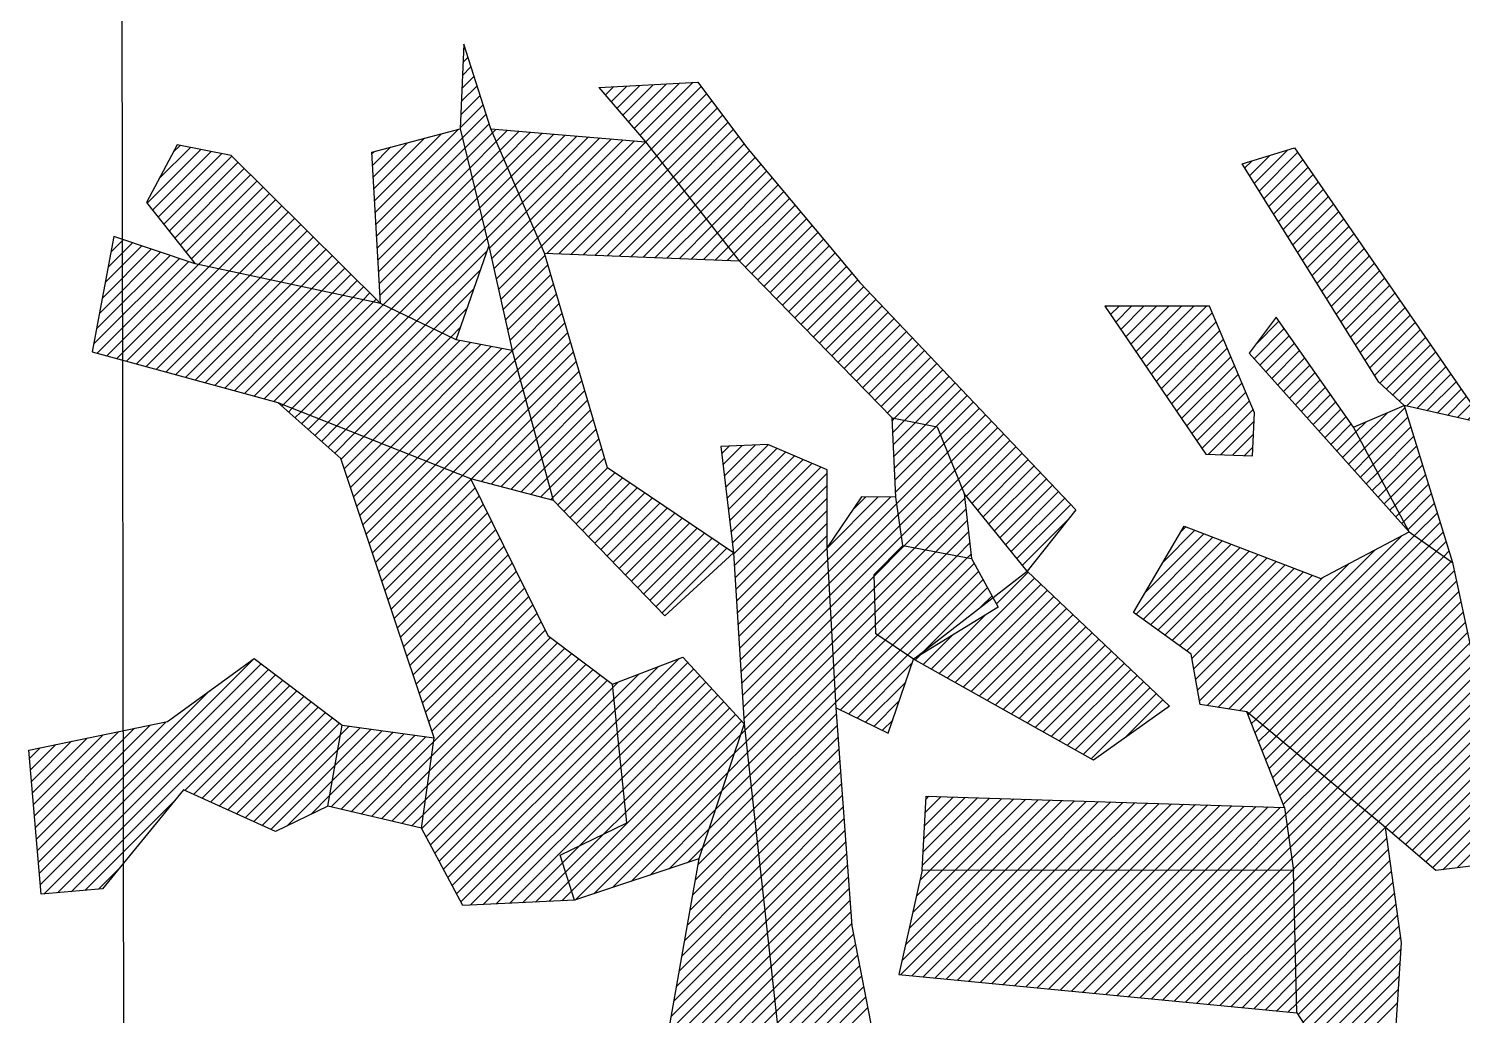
# Model space of a CAD drawing. Header units: metres. Extents: x -1.9 to -0.57, y -19.7 to -15.89.
# Drawn here: x -1.8877 to -1.4822, y -17.1241 to -16.845 of the extents above; entities that cross this region are included whole.
import ezdxf

# ---------------------------------------------------------------- set-up
doc = ezdxf.new("R2010")
doc.units = ezdxf.units.M
doc.header["$LTSCALE"] = 25
doc.header["$MEASUREMENT"] = 0
doc.linetypes.add('STRICHPUNKTX2', pattern=[2, 1, -0.5, 0, -0.5])
doc.layers.get('0').update_dxf_attribs({"linetype": 'CONTINUOUS'})
for name, color, linetype in [('GRABUNGSGRENZE', 3, 'STRICHPUNKTX2'), ('KNOCHEN', 2, 'CONTINUOUS'), ('KNOCHENSCHRAFF', 2, 'CONTINUOUS')]:
    doc.layers.add(name, color=color, linetype=linetype)

# ---------------------------------------------------------------- blocks, each defined once
blk = doc.blocks.new('*X5')
at = {"color": 0}
for p, q in [((-176.469, -1685.082), (-176.429, -1685.042)), ((-176.486, -1685.451), (-176.344, -1685.31)), ((-176.518, -1686.191), (-176.174, -1685.847)), ((-176.502, -1685.821), (-176.259, -1685.578)), ((-176.534, -1686.561), (-176.088, -1686.115)), ((-172.623, -1686.185), (-172.599, -1686.162)), ((-172.459, -1686.375), (-172.226, -1686.142)), ((-172.295, -1686.564), (-171.852, -1686.122)), ((-172.131, -1686.754), (-171.479, -1686.102)), ((-171.967, -1686.943), (-171.105, -1686.082)), ((-171.803, -1687.133), (-170.732, -1686.062)), ((-171.639, -1687.323), (-170.358, -1686.042)), ((-171.475, -1687.512), (-169.985, -1686.022)), ((-171.312, -1687.702), (-169.746, -1686.136)), ((-176.566, -1687.3), (-175.918, -1686.651)), ((-176.55, -1686.93), (-176.003, -1686.383)), ((-171.156, -1687.9), (-169.595, -1686.339)), ((-171, -1688.098), (-169.443, -1686.541)), ((-176.504, -1687.591), (-175.832, -1686.92)), ((-170.845, -1688.296), (-169.292, -1686.743)), ((-170.689, -1688.494), (-169.141, -1686.945)), ((-176.435, -1687.875), (-175.747, -1687.188)), ((-176.365, -1688.159), (-175.652, -1687.446)), ((-170.534, -1688.692), (-168.989, -1687.148)), ((-170.378, -1688.89), (-168.838, -1687.35)), ((-185.087, -1688.749), (-184.195, -1687.857)), ((-184.684, -1687.993), (-184.489, -1687.798)), ((-176.295, -1688.443), (-175.545, -1687.693)), ((-170.222, -1689.088), (-168.687, -1687.552)), ((-170.067, -1689.286), (-168.535, -1687.754)), ((-185.42, -1689.436), (-183.9, -1687.917)), ((-185.264, -1689.634), (-183.606, -1687.976)), ((-185.108, -1689.831), (-183.312, -1688.035)), ((-184.951, -1690.028), (-183.027, -1688.104)), ((-184.795, -1690.225), (-182.85, -1688.28)), ((-176.226, -1688.727), (-175.438, -1687.94)), ((-176.156, -1689.011), (-175.331, -1688.186)), ((-169.911, -1689.484), (-168.379, -1687.951)), ((-169.756, -1689.682), (-168.218, -1688.144)), ((-184.639, -1690.423), (-182.672, -1688.456)), ((-184.483, -1690.62), (-182.494, -1688.632)), ((-176.087, -1689.295), (-175.224, -1688.433)), ((-176.017, -1689.579), (-175.117, -1688.679)), ((-169.6, -1689.88), (-168.056, -1688.336)), ((-169.444, -1690.078), (-167.895, -1688.528)), ((-169.289, -1690.275), (-167.734, -1688.721)), ((-184.326, -1690.817), (-182.317, -1688.808)), ((-184.17, -1691.014), (-182.139, -1688.984)), ((-175.948, -1689.863), (-175.01, -1688.926)), ((-169.133, -1690.473), (-167.573, -1688.913)), ((-168.978, -1690.671), (-167.412, -1689.105)), ((-183.969, -1691.167), (-181.961, -1689.16)), ((-183.678, -1691.23), (-181.784, -1689.335)), ((-183.387, -1691.292), (-181.606, -1689.511)), ((-175.878, -1690.147), (-174.904, -1689.173)), ((-175.808, -1690.431), (-174.797, -1689.419)), ((-168.822, -1690.869), (-167.25, -1689.298)), ((-168.666, -1691.067), (-167.089, -1689.49)), ((-183.096, -1691.355), (-181.428, -1689.687)), ((-182.805, -1691.417), (-181.251, -1689.863)), ((-175.74, -1690.716), (-174.69, -1689.666)), ((-175.676, -1691.005), (-174.583, -1689.913)), ((-168.491, -1691.246), (-166.928, -1689.682)), ((-168.317, -1691.425), (-166.767, -1689.875)), ((-182.514, -1691.48), (-181.073, -1690.039)), ((-182.223, -1691.542), (-180.896, -1690.215)), ((-175.611, -1691.295), (-174.476, -1690.159)), ((-168.142, -1691.604), (-166.606, -1690.067)), ((-167.968, -1691.783), (-166.444, -1690.259)), ((-186.686, -1692.116), (-185.302, -1690.733)), ((-186.604, -1691.681), (-185.567, -1690.644)), ((-186.522, -1691.245), (-185.832, -1690.555)), ((-186.439, -1690.809), (-186.097, -1690.467)), ((-181.932, -1691.605), (-180.718, -1690.391)), ((-181.641, -1691.667), (-180.54, -1690.567)), ((-181.35, -1691.73), (-180.363, -1690.743)), ((-175.547, -1691.584), (-174.369, -1690.406)), ((-175.482, -1691.873), (-174.262, -1690.653)), ((-167.793, -1691.962), (-166.283, -1690.452)), ((-167.619, -1692.141), (-166.122, -1690.644)), ((-186.933, -1693.424), (-184.508, -1690.999)), ((-186.85, -1692.988), (-184.772, -1690.91)), ((-186.835, -1693.679), (-184.243, -1691.087)), ((-186.768, -1692.552), (-185.037, -1690.821)), ((-181.059, -1691.792), (-180.185, -1690.919)), ((-180.768, -1691.855), (-180.007, -1691.094)), ((-175.418, -1692.162), (-174.16, -1690.904)), ((-167.444, -1692.32), (-165.961, -1690.837)), ((-167.27, -1692.499), (-165.8, -1691.029)), ((-186.557, -1693.755), (-183.969, -1691.167)), ((-186.279, -1693.831), (-183.678, -1691.23)), ((-186.001, -1693.907), (-183.387, -1691.292)), ((-185.724, -1693.982), (-183.096, -1691.355)), ((-185.446, -1694.058), (-182.805, -1691.417)), ((-185.168, -1694.134), (-182.514, -1691.48)), ((-184.89, -1694.21), (-182.223, -1691.542)), ((-180.477, -1691.917), (-179.83, -1691.27)), ((-180.185, -1691.98), (-179.652, -1691.446)), ((-175.353, -1692.451), (-174.08, -1691.178)), ((-175.289, -1692.74), (-174, -1691.451)), ((-167.095, -1692.678), (-165.638, -1691.221)), ((-166.921, -1692.857), (-165.477, -1691.414)), ((-184.613, -1694.286), (-181.932, -1691.605)), ((-184.335, -1694.362), (-181.641, -1691.667)), ((-184.057, -1694.437), (-181.35, -1691.73)), ((-183.78, -1694.513), (-181.059, -1691.792)), ((-183.502, -1694.589), (-180.768, -1691.855)), ((-183.224, -1694.665), (-180.477, -1691.917)), ((-179.894, -1692.042), (-179.474, -1691.622)), ((-179.603, -1692.105), (-179.297, -1691.798)), ((-175.224, -1693.029), (-173.92, -1691.725)), ((-166.746, -1693.036), (-165.316, -1691.606)), ((-166.572, -1693.215), (-165.148, -1691.791)), ((-182.946, -1694.741), (-180.185, -1691.98)), ((-182.669, -1694.817), (-179.894, -1692.042)), ((-182.391, -1694.892), (-179.603, -1692.105)), ((-182.113, -1694.968), (-179.312, -1692.167)), ((-181.836, -1695.044), (-179.021, -1692.23)), ((-181.572, -1695.134), (-178.746, -1692.308)), ((-179.312, -1692.167), (-179.119, -1691.974)), ((-179.021, -1692.23), (-178.941, -1692.15)), ((-175.16, -1693.318), (-173.84, -1691.998)), ((-175.095, -1693.607), (-173.76, -1692.272)), ((-166.397, -1693.394), (-164.976, -1691.973)), ((-166.223, -1693.573), (-164.803, -1692.154)), ((-166.048, -1693.752), (-164.631, -1692.335)), ((-181.319, -1695.234), (-178.506, -1692.422)), ((-181.065, -1695.334), (-178.267, -1692.536)), ((-180.811, -1695.434), (-178.028, -1692.65)), ((-180.558, -1695.534), (-177.788, -1692.765)), ((-175.019, -1693.884), (-173.68, -1692.545)), ((-165.874, -1693.931), (-164.459, -1692.516)), ((-165.699, -1694.11), (-164.286, -1692.698)), ((-180.304, -1695.634), (-177.549, -1692.879)), ((-180.05, -1695.734), (-177.31, -1692.993)), ((-179.797, -1695.834), (-177.071, -1693.108)), ((-174.942, -1694.161), (-173.6, -1692.819)), ((-174.866, -1694.438), (-173.52, -1693.092)), ((-165.524, -1694.289), (-164.114, -1692.879)), ((-165.35, -1694.468), (-163.942, -1693.06)), ((-179.543, -1695.934), (-176.831, -1693.222)), ((-179.289, -1696.033), (-176.572, -1693.316)), ((-179.036, -1696.133), (-176.276, -1693.374)), ((-178.782, -1696.233), (-175.98, -1693.431)), ((-178.528, -1696.333), (-175.684, -1693.489)), ((-178.275, -1696.433), (-175.388, -1693.547)), ((-174.79, -1694.716), (-173.439, -1693.366)), ((-165.175, -1694.647), (-163.77, -1693.242)), ((-165.001, -1694.826), (-163.597, -1693.423)), ((-178.021, -1696.533), (-175.095, -1693.607)), ((-177.767, -1696.633), (-175.019, -1693.884)), ((-174.713, -1694.993), (-173.359, -1693.639)), ((-174.637, -1695.27), (-173.279, -1693.912)), ((-164.826, -1695.005), (-163.425, -1693.604)), ((-164.652, -1695.184), (-163.253, -1693.785)), ((-164.477, -1695.364), (-163.081, -1693.967)), ((-177.514, -1696.733), (-174.942, -1694.161)), ((-174.56, -1695.547), (-173.199, -1694.186)), ((-164.275, -1695.515), (-162.908, -1694.148)), ((-163.981, -1695.574), (-162.736, -1694.329)), ((-177.26, -1696.833), (-174.866, -1694.438)), ((-177.006, -1696.932), (-174.79, -1694.716)), ((-174.484, -1695.824), (-173.119, -1694.459)), ((-174.407, -1696.101), (-173.039, -1694.733)), ((-163.687, -1695.634), (-162.564, -1694.511)), ((-163.392, -1695.693), (-162.392, -1694.692)), ((-181.612, -1695.174), (-181.572, -1695.134)), ((-176.753, -1697.032), (-174.713, -1694.993)), ((-174.331, -1696.378), (-172.959, -1695.006)), ((-163.098, -1695.752), (-162.219, -1694.873)), ((-162.977, -1695.985), (-162.047, -1695.054)), ((-181.425, -1695.341), (-181.319, -1695.234)), ((-181.238, -1695.507), (-181.065, -1695.334)), ((-181.05, -1695.673), (-180.811, -1695.434)), ((-180.863, -1695.839), (-180.558, -1695.534)), ((-176.499, -1697.132), (-174.637, -1695.27)), ((-176.243, -1697.229), (-174.56, -1695.547)), ((-174.254, -1696.655), (-172.879, -1695.28)), ((-174.178, -1696.932), (-172.799, -1695.553)), ((-162.875, -1696.236), (-161.875, -1695.236)), ((-162.774, -1696.488), (-161.702, -1695.417)), ((-162.672, -1696.74), (-161.53, -1695.598)), ((-180.676, -1696.006), (-180.304, -1695.634)), ((-180.488, -1696.172), (-180.05, -1695.734)), ((-180.301, -1696.338), (-179.797, -1695.834)), ((-180.114, -1696.504), (-179.543, -1695.934)), ((-175.962, -1697.303), (-174.484, -1695.824)), ((-174.101, -1697.209), (-172.719, -1695.827)), ((-162.57, -1696.992), (-161.358, -1695.78)), ((-162.468, -1697.244), (-161.186, -1695.961)), ((-179.935, -1696.679), (-179.289, -1696.033)), ((-179.846, -1696.944), (-179.036, -1696.133)), ((-179.758, -1697.209), (-178.782, -1696.233)), ((-179.669, -1697.474), (-178.528, -1696.333)), ((-175.682, -1697.376), (-174.407, -1696.101)), ((-175.402, -1697.45), (-174.331, -1696.378)), ((-174.025, -1697.487), (-172.639, -1696.1)), ((-173.949, -1697.764), (-172.558, -1696.374)), ((-169.163, -1696.513), (-168.952, -1696.303)), ((-169.125, -1696.83), (-168.585, -1696.289)), ((-169.088, -1697.146), (-168.218, -1696.276)), ((-169.051, -1697.462), (-167.854, -1696.265)), ((-169.014, -1697.779), (-167.606, -1696.371)), ((-162.367, -1697.495), (-161.013, -1696.142)), ((-162.242, -1697.724), (-160.841, -1696.323)), ((-179.581, -1697.739), (-178.275, -1696.433)), ((-179.492, -1698.004), (-178.021, -1696.533)), ((-179.404, -1698.269), (-177.767, -1696.633)), ((-179.315, -1698.534), (-177.514, -1696.733)), ((-179.226, -1698.799), (-177.26, -1696.833)), ((-175.122, -1697.523), (-174.254, -1696.655)), ((-173.8, -1697.969), (-172.478, -1696.647)), ((-168.977, -1698.095), (-167.358, -1696.476)), ((-168.94, -1698.412), (-167.11, -1696.582)), ((-168.902, -1698.728), (-166.862, -1696.687)), ((-168.865, -1699.044), (-166.614, -1696.793)), ((-162.083, -1697.919), (-160.669, -1696.505)), ((-161.925, -1698.114), (-160.497, -1696.686)), ((-179.138, -1699.064), (-177.006, -1696.932)), ((-179.049, -1699.329), (-176.753, -1697.032)), ((-178.961, -1699.594), (-176.499, -1697.132)), ((-174.842, -1697.596), (-174.178, -1696.932)), ((-174.562, -1697.67), (-174.101, -1697.209)), ((-173.626, -1698.149), (-172.398, -1696.92)), ((-173.453, -1698.328), (-172.187, -1697.062)), ((-173.279, -1698.508), (-171.975, -1697.205)), ((-168.83, -1699.363), (-166.366, -1696.898)), ((-168.81, -1699.696), (-166.18, -1697.066)), ((-161.766, -1698.309), (-160.324, -1696.867)), ((-161.608, -1698.505), (-160.152, -1697.049)), ((-161.45, -1698.7), (-159.98, -1697.23)), ((-178.872, -1699.859), (-176.26, -1697.247)), ((-178.784, -1700.124), (-176.144, -1697.484)), ((-174.282, -1697.743), (-174.025, -1697.487)), ((-173.105, -1698.688), (-171.764, -1697.347)), ((-172.931, -1698.868), (-171.553, -1697.489)), ((-172.757, -1699.047), (-171.341, -1697.631)), ((-168.789, -1700.029), (-166.18, -1697.42)), ((-161.291, -1698.895), (-159.808, -1697.411)), ((-161.133, -1699.09), (-159.635, -1697.592)), ((-178.695, -1700.389), (-176.027, -1697.721)), ((-178.606, -1700.654), (-175.91, -1697.957)), ((-174.001, -1697.817), (-173.949, -1697.764)), ((-172.584, -1699.227), (-171.13, -1697.774)), ((-172.41, -1699.407), (-170.919, -1697.916)), ((-168.768, -1700.362), (-166.18, -1697.774)), ((-160.974, -1699.285), (-159.463, -1697.774)), ((-160.816, -1699.48), (-159.291, -1697.955)), ((-178.518, -1700.919), (-175.793, -1698.194)), ((-178.429, -1701.184), (-175.677, -1698.431)), ((-172.236, -1699.587), (-170.707, -1698.058)), ((-172.062, -1699.767), (-170.496, -1698.2)), ((-171.889, -1699.946), (-170.285, -1698.342)), ((-168.748, -1700.694), (-166.181, -1698.128)), ((-160.657, -1699.675), (-159.369, -1698.386)), ((-178.341, -1701.449), (-175.56, -1698.668)), ((-171.715, -1700.126), (-170.073, -1698.485)), ((-171.541, -1700.306), (-169.862, -1698.627)), ((-171.367, -1700.486), (-169.651, -1698.769)), ((-168.727, -1701.027), (-166.181, -1698.482)), ((-168.706, -1701.36), (-166.182, -1698.836)), ((-178.252, -1701.714), (-175.443, -1698.905)), ((-178.164, -1701.979), (-175.326, -1699.142)), ((-171.194, -1700.665), (-169.439, -1698.911)), ((-171.02, -1700.845), (-169.228, -1699.054)), ((-170.846, -1701.025), (-169.017, -1699.196)), ((-168.686, -1701.693), (-166.181, -1699.188)), ((-178.075, -1702.244), (-175.21, -1699.378)), ((-177.986, -1702.509), (-175.093, -1699.615)), ((-168.665, -1702.026), (-166.163, -1699.524)), ((-177.898, -1702.774), (-174.976, -1699.852)), ((-168.644, -1702.359), (-166.144, -1699.859)), ((-177.809, -1703.039), (-174.86, -1700.089)), ((-177.721, -1703.304), (-174.743, -1700.326)), ((-168.624, -1702.692), (-166.126, -1700.194)), ((-177.632, -1703.569), (-174.626, -1700.563)), ((-177.544, -1703.834), (-174.509, -1700.799)), ((-168.603, -1703.025), (-166.107, -1700.529)), ((-168.582, -1703.358), (-166.089, -1700.864)), ((-177.455, -1704.099), (-174.393, -1701.036)), ((-177.366, -1704.364), (-174.276, -1701.273)), ((-168.562, -1703.691), (-166.07, -1701.199)), ((-177.316, -1704.666), (-174.159, -1701.51)), ((-168.541, -1704.023), (-166.052, -1701.534)), ((-177.49, -1705.901), (-173.607, -1702.019)), ((-177.432, -1705.489), (-173.809, -1701.867)), ((-177.374, -1705.078), (-174.011, -1701.715)), ((-168.512, -1704.348), (-166.033, -1701.869)), ((-177.652, -1707.124), (-173.002, -1702.474)), ((-177.606, -1706.724), (-173.204, -1702.322)), ((-177.548, -1706.313), (-173.405, -1702.17)), ((-168.477, -1704.666), (-166.015, -1702.204)), ((-177.529, -1707.355), (-172.8, -1702.625)), ((-177.406, -1707.585), (-172.598, -1702.777)), ((-168.442, -1704.985), (-165.996, -1702.539)), ((-168.407, -1705.303), (-165.978, -1702.875)), ((-177.283, -1707.816), (-172.396, -1702.929)), ((-177.16, -1708.046), (-172.243, -1703.129)), ((-168.371, -1705.622), (-165.96, -1703.21)), ((-177.037, -1708.277), (-172.21, -1703.45)), ((-168.336, -1705.94), (-165.941, -1703.545)), ((-176.914, -1708.508), (-172.177, -1703.77)), ((-176.791, -1708.738), (-172.144, -1704.091)), ((-168.301, -1706.258), (-165.92, -1703.877)), ((-176.668, -1708.969), (-172.111, -1704.412)), ((-168.266, -1706.577), (-165.896, -1704.206)), ((-168.231, -1706.895), (-165.871, -1704.536)), ((-176.545, -1709.199), (-172.078, -1704.732)), ((-168.196, -1707.214), (-165.847, -1704.865)), ((-176.285, -1709.293), (-172.045, -1705.053)), ((-168.161, -1707.532), (-165.823, -1705.195)), ((-175.914, -1709.275), (-172.012, -1705.373)), ((-175.543, -1709.257), (-171.979, -1705.694)), ((-168.125, -1707.85), (-165.799, -1705.524)), ((-175.172, -1709.24), (-171.946, -1706.015)), ((-168.09, -1708.169), (-165.775, -1705.854)), ((-173.193, -1707.614), (-171.913, -1706.335)), ((-168.055, -1708.487), (-165.751, -1706.183)), ((-168.02, -1708.806), (-165.727, -1706.512)), ((-172.506, -1707.281), (-171.881, -1706.656)), ((-167.985, -1709.124), (-165.703, -1706.842)), ((-167.95, -1709.442), (-165.678, -1707.171)), ((-167.915, -1709.761), (-165.654, -1707.501)), ((-174.801, -1709.222), (-173.668, -1708.09)), ((-167.879, -1710.079), (-165.63, -1707.83)), ((-167.844, -1710.398), (-165.606, -1708.159)), ((-174.43, -1709.205), (-173.583, -1708.358)), ((-167.809, -1710.716), (-165.582, -1708.489)), ((-174.058, -1709.187), (-173.498, -1708.626)), ((-173.687, -1709.17), (-173.412, -1708.894)), ((-167.774, -1711.035), (-165.558, -1708.818)), ((-167.739, -1711.353), (-165.534, -1709.148)), ((-167.704, -1711.671), (-165.51, -1709.477)), ((-167.669, -1711.99), (-165.485, -1709.807)), ((-167.633, -1712.308), (-165.435, -1710.11)), ((-167.598, -1712.627), (-165.377, -1710.405)), ((-167.563, -1712.945), (-165.32, -1710.701)), ((-167.528, -1713.263), (-165.262, -1710.997)), ((-167.493, -1713.582), (-165.204, -1711.293)), ((-167.458, -1713.9), (-165.147, -1711.589)), ((-167.423, -1714.219), (-165.089, -1711.885)), ((-167.387, -1714.537), (-165.032, -1712.181))]:
    blk.add_line(p, q, dxfattribs=at)
blk = doc.blocks.new('*X6')
at = {"color": 0}
for p, q in [((-154.373, -1688.441), (-154.173, -1688.241)), ((-154.237, -1688.658), (-153.661, -1688.083)), ((-154.101, -1688.876), (-153.149, -1687.924)), ((-153.964, -1689.093), (-152.874, -1688.003)), ((-153.828, -1689.311), (-152.729, -1688.212)), ((-153.692, -1689.528), (-152.585, -1688.421)), ((-153.556, -1689.745), (-152.44, -1688.63)), ((-153.42, -1689.963), (-152.296, -1688.839)), ((-153.283, -1690.18), (-152.151, -1689.048)), ((-153.147, -1690.397), (-152.007, -1689.257)), ((-153.011, -1690.615), (-151.862, -1689.466)), ((-152.875, -1690.832), (-151.718, -1689.675)), ((-152.739, -1691.049), (-151.573, -1689.884)), ((-152.602, -1691.267), (-151.429, -1690.093)), ((-152.466, -1691.484), (-151.284, -1690.302)), ((-152.33, -1691.702), (-151.14, -1690.511)), ((-152.194, -1691.919), (-150.995, -1690.72)), ((-152.058, -1692.136), (-150.851, -1690.929)), ((-151.922, -1692.354), (-150.706, -1691.138)), ((-151.785, -1692.571), (-150.562, -1691.348)), ((-151.649, -1692.788), (-150.417, -1691.557)), ((-151.513, -1693.006), (-150.273, -1691.766)), ((-158.306, -1692.374), (-158.28, -1692.348)), ((-158.163, -1692.585), (-157.927, -1692.348)), ((-158.02, -1692.795), (-157.573, -1692.349)), ((-157.876, -1693.005), (-157.22, -1692.349)), ((-157.733, -1693.215), (-156.867, -1692.349)), ((-157.59, -1693.426), (-156.514, -1692.35)), ((-157.447, -1693.636), (-156.161, -1692.35)), ((-157.303, -1693.846), (-155.808, -1692.351)), ((-157.16, -1694.057), (-155.454, -1692.351)), ((-151.377, -1693.223), (-150.128, -1691.975)), ((-151.241, -1693.44), (-149.984, -1692.184)), ((-157.017, -1694.267), (-155.288, -1692.539)), ((-154.07, -1693.441), (-153.402, -1692.773)), ((-151.104, -1693.658), (-149.839, -1692.393)), ((-150.968, -1693.875), (-149.695, -1692.602)), ((-156.873, -1694.477), (-155.183, -1692.787)), ((-156.73, -1694.687), (-155.078, -1693.036)), ((-154.108, -1693.833), (-153.256, -1692.981)), ((-150.832, -1694.093), (-149.55, -1692.811)), ((-150.696, -1694.31), (-149.406, -1693.02)), ((-156.587, -1694.898), (-154.973, -1693.284)), ((-156.444, -1695.108), (-154.868, -1693.533)), ((-153.941, -1694.02), (-153.11, -1693.188)), ((-153.774, -1694.206), (-152.964, -1693.396)), ((-150.553, -1694.521), (-149.261, -1693.229)), ((-150.37, -1694.691), (-149.117, -1693.438)), ((-156.3, -1695.318), (-154.763, -1693.781)), ((-153.607, -1694.392), (-152.818, -1693.603)), ((-153.439, -1694.579), (-152.672, -1693.811)), ((-150.187, -1694.862), (-148.972, -1693.647)), ((-150.004, -1695.032), (-148.828, -1693.856)), ((-156.157, -1695.529), (-154.658, -1694.03)), ((-156.014, -1695.739), (-154.553, -1694.278)), ((-153.272, -1694.765), (-152.526, -1694.019)), ((-153.105, -1694.951), (-152.38, -1694.226)), ((-149.795, -1695.177), (-148.683, -1694.065)), ((-149.506, -1695.241), (-148.539, -1694.274)), ((-155.871, -1695.949), (-154.448, -1694.527)), ((-155.727, -1696.159), (-154.343, -1694.776)), ((-152.938, -1695.138), (-152.234, -1694.434)), ((-152.771, -1695.324), (-152.088, -1694.641)), ((-149.217, -1695.306), (-148.394, -1694.483)), ((-148.928, -1695.37), (-148.25, -1694.692)), ((-155.584, -1696.37), (-154.238, -1695.024)), ((-152.604, -1695.511), (-151.942, -1694.849)), ((-152.436, -1695.697), (-151.796, -1695.056)), ((-148.639, -1695.435), (-148.105, -1694.902)), ((-148.35, -1695.5), (-147.961, -1695.111)), ((-145.239, -1695.57), (-144.871, -1695.203)), ((-145.09, -1695.068), (-145.054, -1695.032)), ((-155.395, -1696.534), (-154.133, -1695.273)), ((-155.055, -1696.548), (-154.107, -1695.6)), ((-152.269, -1695.883), (-151.65, -1695.264)), ((-152.102, -1696.07), (-151.504, -1695.472)), ((-151.102, -1696.13), (-150.332, -1695.36)), ((-150.979, -1696.361), (-149.845, -1695.227)), ((-150.856, -1696.591), (-149.762, -1695.497)), ((-148.061, -1695.564), (-147.816, -1695.32)), ((-147.772, -1695.629), (-147.672, -1695.529)), ((-145.536, -1696.575), (-144.506, -1695.545)), ((-145.387, -1696.073), (-144.689, -1695.374)), ((-154.715, -1696.561), (-154.123, -1695.969)), ((-151.935, -1696.256), (-151.358, -1695.679)), ((-151.768, -1696.443), (-151.225, -1695.9)), ((-151.225, -1695.9), (-150.949, -1695.624)), ((-150.733, -1696.822), (-149.678, -1695.767)), ((-145.834, -1697.58), (-144.141, -1695.887)), ((-145.685, -1697.077), (-144.324, -1695.716)), ((-154.375, -1696.575), (-154.138, -1696.338)), ((-151.601, -1696.629), (-151.102, -1696.13)), ((-151.433, -1696.815), (-150.979, -1696.361)), ((-150.61, -1697.053), (-149.595, -1696.037)), ((-150.487, -1697.283), (-149.511, -1696.307)), ((-145.983, -1698.082), (-143.959, -1696.058)), ((-145.06, -1697.513), (-143.777, -1696.229)), ((-144.046, -1696.852), (-143.594, -1696.401)), ((-151.266, -1697.002), (-150.856, -1696.591)), ((-151.099, -1697.188), (-150.733, -1696.822)), ((-150.364, -1697.514), (-149.428, -1696.577)), ((-150.932, -1697.374), (-150.61, -1697.053)), ((-150.241, -1697.745), (-149.344, -1696.847)), ((-150.118, -1697.975), (-149.261, -1697.117)), ((-150.765, -1697.561), (-150.487, -1697.283)), ((-150.598, -1697.747), (-150.364, -1697.514)), ((-149.996, -1698.206), (-149.177, -1697.387)), ((-147.889, -1698.221), (-147.296, -1697.628)), ((-147.885, -1697.863), (-147.552, -1697.53)), ((-147.881, -1697.506), (-147.809, -1697.433)), ((-150.43, -1697.934), (-150.241, -1697.745)), ((-150.263, -1698.12), (-150.118, -1697.975)), ((-149.873, -1698.436), (-149.094, -1697.658)), ((-149.75, -1698.667), (-149.01, -1697.928)), ((-147.906, -1699.652), (-146.271, -1698.017)), ((-147.902, -1699.294), (-146.527, -1697.92)), ((-147.898, -1698.937), (-146.784, -1697.822)), ((-147.894, -1698.579), (-147.04, -1697.725)), ((-144.761, -1699.335), (-143.098, -1697.672)), ((-144.614, -1699.542), (-142.838, -1697.765)), ((-144.467, -1699.749), (-142.584, -1697.866)), ((-144.321, -1699.956), (-142.331, -1697.966)), ((-150.096, -1698.306), (-149.996, -1698.206)), ((-149.929, -1698.493), (-149.873, -1698.436)), ((-149.566, -1698.837), (-148.927, -1698.198)), ((-147.915, -1700.368), (-145.981, -1698.433)), ((-147.911, -1700.01), (-146.015, -1698.114)), ((-144.907, -1699.128), (-144.013, -1698.234)), ((-144.174, -1700.163), (-142.077, -1698.066)), ((-144.027, -1700.369), (-141.824, -1698.166)), ((-143.881, -1700.576), (-141.571, -1698.266)), ((-157.186, -1700.447), (-155.525, -1698.785)), ((-156.688, -1699.595), (-155.78, -1698.687)), ((-156.19, -1698.744), (-156.036, -1698.589)), ((-154.825, -1703.742), (-149.919, -1698.837)), ((-154.518, -1703.789), (-149.566, -1698.837)), ((-149.762, -1698.679), (-149.75, -1698.667)), ((-149.359, -1698.983), (-148.843, -1698.468)), ((-149.152, -1699.13), (-148.76, -1698.738)), ((-147.919, -1700.725), (-145.965, -1698.772)), ((-145.054, -1698.921), (-144.929, -1698.796)), ((-143.734, -1700.783), (-141.545, -1698.594)), ((-157.45, -1701.064), (-155.269, -1698.883)), ((-157.244, -1701.212), (-155.013, -1698.981)), ((-157.039, -1701.36), (-154.758, -1699.079)), ((-156.833, -1701.508), (-154.502, -1699.177)), ((-155.131, -1703.695), (-150.67, -1699.234)), ((-154.248, -1703.873), (-149.359, -1698.983)), ((-154.056, -1704.034), (-149.152, -1699.13)), ((-148.945, -1699.277), (-148.676, -1699.008)), ((-147.923, -1701.083), (-145.95, -1699.11)), ((-138.344, -1699.989), (-137.514, -1699.16)), ((-138.309, -1699.601), (-137.774, -1699.066)), ((-138.275, -1699.213), (-138.034, -1698.972)), ((-138.139, -1700.138), (-137.254, -1699.253)), ((-156.628, -1701.656), (-154.246, -1699.275)), ((-156.422, -1701.804), (-153.991, -1699.372)), ((-156.217, -1701.952), (-153.735, -1699.47)), ((-156.011, -1702.1), (-153.479, -1699.568)), ((-155.867, -1702.309), (-153.224, -1699.666)), ((-155.437, -1703.647), (-151.421, -1699.631)), ((-153.863, -1704.194), (-148.945, -1699.277)), ((-153.67, -1704.355), (-148.739, -1699.424)), ((-153.477, -1704.516), (-148.532, -1699.571)), ((-148.739, -1699.424), (-148.593, -1699.278)), ((-148.532, -1699.571), (-148.509, -1699.548)), ((-147.927, -1701.441), (-145.935, -1699.448)), ((-143.342, -1700.744), (-141.935, -1699.337)), ((-137.874, -1700.227), (-136.995, -1699.347)), ((-137.609, -1700.315), (-136.735, -1699.441)), ((-137.345, -1700.404), (-136.475, -1699.534)), ((-137.08, -1700.493), (-136.215, -1699.628)), ((-155.814, -1702.61), (-152.968, -1699.764)), ((-155.76, -1702.91), (-152.712, -1699.862)), ((-155.707, -1703.21), (-152.457, -1699.96)), ((-155.654, -1703.511), (-152.172, -1700.029)), ((-153.284, -1704.676), (-148.443, -1699.835)), ((-147.932, -1701.799), (-145.919, -1699.787)), ((-136.815, -1700.581), (-135.955, -1699.722)), ((-136.55, -1700.67), (-135.695, -1699.816)), ((-136.285, -1700.759), (-135.435, -1699.909)), ((-136.02, -1700.847), (-135.176, -1700.003)), ((-153.091, -1704.837), (-148.381, -1700.126)), ((-152.898, -1704.998), (-148.318, -1700.417)), ((-147.936, -1702.156), (-145.904, -1700.125)), ((-147.747, -1702.321), (-145.889, -1700.463)), ((-142.885, -1700.641), (-142.324, -1700.08)), ((-140.972, -1701.203), (-140.037, -1700.268)), ((-140.811, -1701.396), (-139.781, -1700.366)), ((-152.705, -1705.158), (-148.256, -1700.709)), ((-147.533, -1702.461), (-145.874, -1700.801)), ((-140.651, -1701.589), (-139.663, -1700.602)), ((-140.49, -1701.782), (-139.546, -1700.838)), ((-152.513, -1705.319), (-148.193, -1701)), ((-152.32, -1705.48), (-148.131, -1701.291)), ((-147.319, -1702.601), (-145.858, -1701.14)), ((-141.132, -1701.01), (-141.015, -1700.892)), ((-140.33, -1701.975), (-139.428, -1701.074)), ((-135.755, -1700.936), (-135.718, -1700.899)), ((-152.127, -1705.64), (-148.068, -1701.582)), ((-147.105, -1702.74), (-145.843, -1701.478)), ((-140.169, -1702.168), (-139.311, -1701.309)), ((-139.573, -1701.925), (-139.193, -1701.545)), ((-151.934, -1705.801), (-148.006, -1701.873)), ((-146.891, -1702.88), (-145.828, -1701.816)), ((-151.741, -1705.962), (-147.943, -1702.164)), ((-151.548, -1706.122), (-147.747, -1702.321)), ((-151.355, -1706.283), (-147.533, -1702.461)), ((-146.677, -1703.019), (-145.812, -1702.154)), ((-146.463, -1703.159), (-145.797, -1702.493)), ((-151.162, -1706.444), (-147.319, -1702.601)), ((-150.97, -1706.605), (-147.105, -1702.74)), ((-150.777, -1706.765), (-146.891, -1702.88)), ((-146.25, -1703.299), (-145.782, -1702.831)), ((-150.584, -1706.926), (-146.677, -1703.019)), ((-150.391, -1707.087), (-146.463, -1703.159)), ((-150.201, -1707.25), (-146.25, -1703.299)), ((-146.036, -1703.438), (-145.767, -1703.169)), ((-139.877, -1703.29), (-139.823, -1703.237)), ((-139.847, -1703.614), (-139.522, -1703.289)), ((-150.011, -1707.413), (-146.036, -1703.438)), ((-149.82, -1707.577), (-145.822, -1703.578)), ((-145.822, -1703.578), (-145.751, -1703.508)), ((-139.817, -1703.938), (-139.22, -1703.341)), ((-139.787, -1704.261), (-138.919, -1703.393)), ((-139.757, -1704.585), (-138.617, -1703.445)), ((-139.667, -1704.847), (-138.316, -1703.497)), ((-139.248, -1704.782), (-138.048, -1703.583)), ((-149.63, -1707.74), (-145.723, -1703.833)), ((-138.829, -1704.717), (-137.867, -1703.755)), ((-138.41, -1704.652), (-137.686, -1703.927)), ((-137.992, -1704.587), (-137.504, -1704.099)), ((-149.44, -1707.903), (-145.687, -1704.151)), ((-149.25, -1708.067), (-145.652, -1704.469)), ((-137.573, -1704.521), (-137.323, -1704.272)), ((-137.154, -1704.456), (-137.142, -1704.444)), ((-149.06, -1708.23), (-145.616, -1704.786)), ((-148.764, -1708.288), (-145.58, -1705.104)), ((-148.359, -1708.237), (-145.545, -1705.422)), ((-147.954, -1708.185), (-145.509, -1705.74)), ((-147.549, -1708.134), (-145.473, -1706.058)), ((-141.592, -1707.48), (-140.215, -1706.103)), ((-141.4, -1707.642), (-139.759, -1706)), ((-141.209, -1707.804), (-139.302, -1705.898)), ((-141.017, -1707.965), (-138.846, -1705.795)), ((-140.825, -1708.127), (-138.708, -1706.01)), ((-142.359, -1706.833), (-142.041, -1706.515)), ((-142.167, -1706.994), (-141.585, -1706.412)), ((-141.975, -1707.156), (-141.128, -1706.309)), ((-141.784, -1707.318), (-140.672, -1706.206)), ((-140.632, -1708.288), (-138.639, -1706.294)), ((-147.144, -1708.083), (-145.839, -1706.777)), ((-145.401, -1709.521), (-142.551, -1706.671)), ((-145.299, -1709.773), (-142.359, -1706.833)), ((-145.272, -1709.039), (-142.969, -1706.735)), ((-145.144, -1708.557), (-143.443, -1706.856)), ((-142.551, -1706.671), (-142.498, -1706.618)), ((-140.43, -1708.44), (-138.569, -1706.579)), ((-140.229, -1708.591), (-138.5, -1706.863)), ((-145.068, -1709.896), (-142.167, -1706.994)), ((-145.015, -1708.075), (-143.917, -1706.977)), ((-144.887, -1707.593), (-144.392, -1707.098)), ((-144.838, -1710.018), (-141.975, -1707.156)), ((-144.607, -1710.141), (-141.784, -1707.318)), ((-140.027, -1708.743), (-138.431, -1707.147)), ((-144.376, -1710.264), (-141.592, -1707.48)), ((-144.146, -1710.387), (-141.4, -1707.642)), ((-139.825, -1708.895), (-138.362, -1707.432)), ((-139.623, -1709.047), (-138.292, -1707.716)), ((-143.915, -1710.51), (-141.209, -1707.804)), ((-143.498, -1710.447), (-141.017, -1707.965)), ((-142.944, -1710.246), (-140.825, -1708.127)), ((-139.421, -1709.198), (-138.223, -1708)), ((-142.389, -1710.045), (-140.93, -1708.585)), ((-139.219, -1709.35), (-138.154, -1708.285)), ((-139.018, -1709.502), (-138.085, -1708.569)), ((-138.816, -1709.654), (-138.015, -1708.853)), ((-138.614, -1709.805), (-137.946, -1709.138)), ((-138.412, -1709.957), (-137.877, -1709.422)), ((-138.21, -1710.109), (-137.808, -1709.706)), ((-138.008, -1710.26), (-137.739, -1709.99)), ((-140.565, -1710.695), (-140.435, -1710.566)), ((-140.353, -1710.838), (-140.082, -1710.566)), ((-140.142, -1710.98), (-139.729, -1710.567)), ((-139.93, -1711.122), (-139.376, -1710.567)), ((-139.719, -1711.264), (-139.023, -1710.568)), ((-139.507, -1711.406), (-138.67, -1710.568)), ((-139.296, -1711.548), (-138.317, -1710.568)), ((-139.084, -1711.69), (-137.963, -1710.569)), ((-138.873, -1711.832), (-137.61, -1710.569)), ((-137.807, -1710.412), (-137.669, -1710.275)), ((-137.605, -1710.564), (-137.6, -1710.559)), ((-138.661, -1711.974), (-137.394, -1710.707)), ((-138.45, -1712.116), (-137.183, -1710.849)), ((-138.238, -1712.258), (-136.972, -1710.992)), ((-138.027, -1712.4), (-136.761, -1711.134)), ((-137.815, -1712.542), (-136.55, -1711.277)), ((-137.604, -1712.684), (-136.339, -1711.42)), ((-137.392, -1712.826), (-136.128, -1711.562)), ((-137.181, -1712.968), (-135.917, -1711.705)), ((-136.969, -1713.11), (-135.706, -1711.847)), ((-136.758, -1713.252), (-135.495, -1711.99)), ((-136.546, -1713.394), (-135.284, -1712.132)), ((-136.335, -1713.536), (-135.073, -1712.275)), ((-136.123, -1713.679), (-134.862, -1712.418)), ((-135.912, -1713.821), (-134.651, -1712.56)), ((-135.7, -1713.963), (-134.44, -1712.703)), ((-135.492, -1714.108), (-134.229, -1712.845)), ((-135.284, -1714.254), (-134.018, -1712.988)), ((-135.076, -1714.399), (-133.807, -1713.13)), ((-134.869, -1714.545), (-133.596, -1713.273)), ((-134.661, -1714.691), (-133.385, -1713.415)), ((-134.453, -1714.837), (-133.174, -1713.558)), ((-134.245, -1714.983), (-132.963, -1713.701)), ((-134.038, -1715.128), (-132.752, -1713.843)), ((-133.83, -1715.274), (-132.541, -1713.986)), ((-133.622, -1715.42), (-132.33, -1714.128)), ((-133.414, -1715.566), (-132.119, -1714.271)), ((-133.206, -1715.711), (-131.908, -1714.413)), ((-132.999, -1715.857), (-131.697, -1714.556)), ((-132.791, -1716.003), (-131.487, -1714.699)), ((-132.583, -1716.149), (-131.276, -1714.841)), ((-132.375, -1716.295), (-131.065, -1714.984)), ((-132.168, -1716.44), (-130.854, -1715.126)), ((-131.96, -1716.586), (-130.643, -1715.269)), ((-131.752, -1716.732), (-130.432, -1715.411)), ((-131.544, -1716.878), (-130.221, -1715.554)), ((-131.337, -1717.024), (-130.01, -1715.697)), ((-131.129, -1717.169), (-129.799, -1715.839)), ((-130.921, -1717.315), (-129.588, -1715.982)), ((-130.713, -1717.461), (-129.377, -1716.124)), ((-130.505, -1717.607), (-129.166, -1716.267)), ((-130.298, -1717.752), (-128.955, -1716.409)), ((-130.09, -1717.898), (-128.744, -1716.552)), ((-129.882, -1718.044), (-128.533, -1716.695)), ((-129.674, -1718.19), (-128.322, -1716.837)), ((-129.467, -1718.336), (-128.111, -1716.98)), ((-129.259, -1718.481), (-127.9, -1717.122)), ((-129.051, -1718.627), (-127.689, -1717.265)), ((-128.843, -1718.773), (-127.478, -1717.407)), ((-128.636, -1718.919), (-127.267, -1717.55)), ((-128.428, -1719.064), (-127.056, -1717.692)), ((-128.22, -1719.21), (-126.845, -1717.835)), ((-128.012, -1719.356), (-126.634, -1717.978)), ((-127.804, -1719.502), (-126.423, -1718.12)), ((-127.597, -1719.648), (-126.212, -1718.263)), ((-127.389, -1719.793), (-126.001, -1718.405)), ((-127.181, -1719.939), (-125.79, -1718.548)), ((-126.973, -1720.085), (-125.579, -1718.69)), ((-126.766, -1720.231), (-125.368, -1718.833)), ((-126.558, -1720.377), (-125.157, -1718.976)), ((-126.35, -1720.522), (-124.946, -1719.118)), ((-126.142, -1720.668), (-124.735, -1719.261)), ((-125.935, -1720.814), (-124.524, -1719.403)), ((-125.727, -1720.96), (-124.313, -1719.546)), ((-125.519, -1721.105), (-124.102, -1719.688)), ((-124.196, -1720.136), (-123.891, -1719.831))]:
    blk.add_line(p, q, dxfattribs=at)
blk = doc.blocks.new('*X7')
at = {"color": 0}
for p, q in [((-178.986, -1689.366), (-177.09, -1687.47)), ((-178.966, -1689.7), (-176.609, -1687.343)), ((-175.652, -1687.446), (-175.551, -1687.345)), ((-175.545, -1687.693), (-175.224, -1687.372)), ((-175.438, -1687.94), (-174.898, -1687.399)), ((-175.331, -1688.186), (-174.571, -1687.426)), ((-175.224, -1688.433), (-174.244, -1687.453)), ((-175.117, -1688.679), (-173.918, -1687.48)), ((-179.044, -1688.364), (-178.531, -1687.85)), ((-179.025, -1688.698), (-178.05, -1687.723)), ((-179.005, -1689.032), (-177.57, -1687.597)), ((-178.947, -1690.034), (-176.504, -1687.591)), ((-178.927, -1690.368), (-176.435, -1687.875)), ((-175.01, -1688.926), (-173.591, -1687.507)), ((-174.904, -1689.173), (-173.265, -1687.534)), ((-174.797, -1689.419), (-172.938, -1687.561)), ((-174.69, -1689.666), (-172.611, -1687.588)), ((-174.583, -1689.913), (-172.285, -1687.615)), ((-174.476, -1690.159), (-171.958, -1687.642)), ((-174.369, -1690.406), (-171.632, -1687.669)), ((-174.262, -1690.653), (-171.312, -1687.702)), ((-174.11, -1690.854), (-171.156, -1687.9)), ((-179.064, -1688.03), (-179.011, -1687.977)), ((-178.908, -1690.702), (-176.365, -1688.159)), ((-173.77, -1690.867), (-171, -1688.098)), ((-173.429, -1690.88), (-170.845, -1688.296)), ((-178.888, -1691.036), (-176.295, -1688.443)), ((-173.089, -1690.893), (-170.689, -1688.494)), ((-172.748, -1690.906), (-170.534, -1688.692)), ((-178.869, -1691.37), (-176.226, -1688.727)), ((-178.849, -1691.704), (-176.156, -1689.011)), ((-172.407, -1690.919), (-170.378, -1688.89)), ((-172.067, -1690.932), (-170.222, -1689.088)), ((-178.83, -1692.038), (-176.087, -1689.295)), ((-171.726, -1690.945), (-170.067, -1689.286)), ((-171.386, -1690.958), (-169.911, -1689.484)), ((-178.746, -1692.308), (-176.017, -1689.579)), ((-178.506, -1692.422), (-175.948, -1689.863)), ((-171.045, -1690.971), (-169.756, -1689.682)), ((-170.705, -1690.984), (-169.6, -1689.88)), ((-178.267, -1692.536), (-175.878, -1690.147)), ((-170.364, -1690.997), (-169.444, -1690.078)), ((-170.024, -1691.01), (-169.289, -1690.275)), ((-178.028, -1692.65), (-175.808, -1690.431)), ((-169.683, -1691.023), (-169.133, -1690.473)), ((-169.342, -1691.036), (-168.978, -1690.671)), ((-177.788, -1692.765), (-175.802, -1690.778)), ((-169.002, -1691.049), (-168.822, -1690.869)), ((-177.549, -1692.879), (-175.99, -1691.32)), ((-177.31, -1692.993), (-176.178, -1691.861)), ((-177.071, -1693.108), (-176.366, -1692.403)), ((-176.831, -1693.222), (-176.554, -1692.945)), ((-164.339, -1695.579), (-164.275, -1695.515)), ((-164.324, -1695.918), (-163.981, -1695.574)), ((-164.309, -1696.256), (-163.687, -1695.634)), ((-164.294, -1696.595), (-163.392, -1695.693)), ((-164.279, -1696.933), (-163.098, -1695.752)), ((-164.264, -1697.272), (-162.977, -1695.985)), ((-164.249, -1697.61), (-162.875, -1696.236)), ((-164.216, -1697.931), (-162.774, -1696.488)), ((-164.171, -1698.239), (-162.672, -1696.74)), ((-164.125, -1698.547), (-162.57, -1696.992)), ((-164.08, -1698.855), (-162.468, -1697.244)), ((-164, -1699.129), (-162.367, -1697.495)), ((-166.181, -1699.188), (-164.737, -1697.744)), ((-166.163, -1699.524), (-164.383, -1697.744)), ((-166.144, -1699.859), (-164.216, -1697.931)), ((-165.472, -1698.126), (-165.09, -1697.744)), ((-163.702, -1699.184), (-162.292, -1697.774)), ((-166.126, -1700.194), (-164.171, -1698.239)), ((-163.403, -1699.239), (-162.257, -1698.093)), ((-163.105, -1699.295), (-162.222, -1698.411)), ((-166.107, -1700.529), (-164.125, -1698.547)), ((-166.089, -1700.864), (-164.08, -1698.855)), ((-162.807, -1699.35), (-162.187, -1698.73)), ((-164.856, -1699.985), (-164, -1699.129)), ((-164.846, -1700.328), (-163.702, -1699.184)), ((-164.836, -1700.672), (-163.403, -1699.239)), ((-162.509, -1699.405), (-162.152, -1699.048)), ((-164.826, -1701.015), (-163.105, -1699.295)), ((-164.816, -1701.359), (-162.807, -1699.35)), ((-164.756, -1701.653), (-162.509, -1699.405)), ((-164.544, -1701.795), (-162.21, -1699.46)), ((-164.332, -1701.936), (-162.023, -1699.627)), ((-162.21, -1699.46), (-162.117, -1699.367)), ((-166.07, -1701.199), (-164.856, -1699.985)), ((-164.121, -1702.078), (-161.897, -1699.854)), ((-163.015, -1702.74), (-160.314, -1700.039)), ((-161.393, -1700.764), (-160.495, -1699.867)), ((-166.052, -1701.534), (-164.846, -1700.328)), ((-163.909, -1702.219), (-161.771, -1700.082)), ((-163.426, -1702.09), (-161.645, -1700.309)), ((-162.788, -1702.867), (-160.133, -1700.211)), ((-162.562, -1702.994), (-159.952, -1700.384)), ((-166.033, -1701.869), (-164.836, -1700.672)), ((-162.335, -1703.121), (-159.77, -1700.556)), ((-162.109, -1703.248), (-159.589, -1700.729)), ((-161.847, -1700.865), (-161.519, -1700.537)), ((-166.015, -1702.204), (-164.826, -1701.015)), ((-163.241, -1702.612), (-161.717, -1701.089)), ((-161.882, -1703.375), (-159.408, -1700.901)), ((-161.656, -1703.502), (-159.227, -1701.073)), ((-161.43, -1703.629), (-159.046, -1701.246)), ((-165.996, -1702.539), (-164.816, -1701.359)), ((-165.978, -1702.875), (-164.756, -1701.653)), ((-163.467, -1702.485), (-162.637, -1701.655)), ((-161.203, -1703.757), (-158.865, -1701.418)), ((-160.977, -1703.884), (-158.683, -1701.59)), ((-165.96, -1703.21), (-164.544, -1701.795)), ((-165.941, -1703.545), (-164.332, -1701.936)), ((-165.809, -1703.766), (-164.121, -1702.078)), ((-160.75, -1704.011), (-158.502, -1701.763)), ((-160.524, -1704.138), (-158.321, -1701.935)), ((-165.571, -1703.882), (-163.909, -1702.219)), ((-165.333, -1703.997), (-163.775, -1702.44)), ((-163.694, -1702.358), (-163.556, -1702.221)), ((-160.297, -1704.265), (-158.14, -1702.108)), ((-160.071, -1704.392), (-157.959, -1702.28)), ((-159.845, -1704.519), (-157.778, -1702.452)), ((-159.618, -1704.646), (-157.596, -1702.625)), ((-159.392, -1704.774), (-157.415, -1702.797)), ((-165.094, -1704.112), (-163.96, -1702.978)), ((-159.165, -1704.901), (-157.234, -1702.97)), ((-158.939, -1705.028), (-157.053, -1703.142)), ((-158.712, -1705.155), (-156.872, -1703.314)), ((-164.856, -1704.228), (-164.144, -1703.515)), ((-157.784, -1704.58), (-156.691, -1703.487)), ((-156.554, -1703.704), (-156.509, -1703.659)), ((-164.618, -1704.343), (-164.328, -1704.053)), ((-154.278, -1703.903), (-154.248, -1703.873)), ((-154.178, -1704.156), (-154.056, -1704.034)), ((-154.078, -1704.409), (-153.863, -1704.194)), ((-153.978, -1704.663), (-153.67, -1704.355)), ((-153.878, -1704.916), (-153.477, -1704.516)), ((-153.778, -1705.17), (-153.284, -1704.676)), ((-153.677, -1705.423), (-153.091, -1704.837)), ((-153.577, -1705.677), (-152.898, -1704.998)), ((-153.477, -1705.93), (-152.705, -1705.158)), ((-153.377, -1706.184), (-152.513, -1705.319)), ((-153.277, -1706.437), (-152.32, -1705.48)), ((-153.214, -1706.727), (-152.127, -1705.64)), ((-153.17, -1707.037), (-151.934, -1705.801)), ((-153.126, -1707.347), (-151.741, -1705.962)), ((-153.082, -1707.656), (-151.548, -1706.122)), ((-163.484, -1708.158), (-161.589, -1706.264)), ((-163.465, -1707.786), (-161.932, -1706.253)), ((-163.446, -1707.414), (-162.275, -1706.242)), ((-163.428, -1707.042), (-162.617, -1706.231)), ((-163.409, -1706.67), (-162.96, -1706.221)), ((-163.391, -1706.298), (-163.303, -1706.21)), ((-163.269, -1708.298), (-161.246, -1706.274)), ((-162.916, -1708.298), (-160.903, -1706.285)), ((-162.563, -1708.298), (-160.56, -1706.296)), ((-162.21, -1708.299), (-160.218, -1706.307)), ((-161.857, -1708.299), (-159.875, -1706.317)), ((-161.503, -1708.3), (-159.532, -1706.328)), ((-161.15, -1708.3), (-159.189, -1706.339)), ((-160.797, -1708.3), (-158.846, -1706.349)), ((-160.444, -1708.301), (-158.503, -1706.36)), ((-160.091, -1708.301), (-158.161, -1706.371)), ((-159.738, -1708.302), (-157.818, -1706.382)), ((-159.385, -1708.302), (-157.475, -1706.392)), ((-159.031, -1708.302), (-157.132, -1706.403)), ((-158.678, -1708.303), (-156.789, -1706.414)), ((-158.325, -1708.303), (-156.446, -1706.424)), ((-157.972, -1708.303), (-156.104, -1706.435)), ((-157.619, -1708.304), (-155.761, -1706.446)), ((-157.266, -1708.304), (-155.418, -1706.457)), ((-156.912, -1708.305), (-155.075, -1706.467)), ((-156.559, -1708.305), (-154.732, -1706.478)), ((-156.206, -1708.305), (-154.389, -1706.489)), ((-155.853, -1708.306), (-154.047, -1706.5)), ((-155.5, -1708.306), (-153.704, -1706.51)), ((-155.147, -1708.307), (-153.361, -1706.521)), ((-153.038, -1707.966), (-151.355, -1706.283)), ((-152.994, -1708.276), (-151.162, -1706.444)), ((-154.793, -1708.307), (-153.214, -1706.727)), ((-152.982, -1708.617), (-150.97, -1706.605)), ((-152.974, -1708.962), (-150.777, -1706.765)), ((-152.965, -1709.308), (-150.584, -1706.926)), ((-154.44, -1708.307), (-153.17, -1707.037)), ((-154.087, -1708.308), (-153.126, -1707.347)), ((-152.957, -1709.653), (-150.391, -1707.087)), ((-153.734, -1708.308), (-153.082, -1707.656)), ((-152.949, -1709.998), (-150.346, -1707.395)), ((-152.94, -1710.343), (-150.303, -1707.705)), ((-153.381, -1708.309), (-153.038, -1707.966)), ((-152.932, -1710.688), (-150.259, -1708.015)), ((-164.108, -1711.258), (-161.15, -1708.3)), ((-164.069, -1710.865), (-161.503, -1708.3)), ((-163.966, -1710.409), (-161.857, -1708.299)), ((-163.863, -1709.952), (-162.21, -1708.299)), ((-163.786, -1711.289), (-160.797, -1708.3)), ((-163.761, -1709.496), (-162.563, -1708.298)), ((-163.658, -1709.04), (-162.916, -1708.298)), ((-163.555, -1708.583), (-163.269, -1708.298)), ((-163.463, -1711.32), (-160.444, -1708.301)), ((-163.141, -1711.351), (-160.091, -1708.301)), ((-162.818, -1711.382), (-159.738, -1708.302)), ((-162.495, -1711.413), (-159.385, -1708.302)), ((-162.173, -1711.444), (-159.031, -1708.302)), ((-161.85, -1711.475), (-158.678, -1708.303)), ((-161.528, -1711.506), (-158.325, -1708.303)), ((-161.205, -1711.537), (-157.972, -1708.303)), ((-160.883, -1711.568), (-157.619, -1708.304)), ((-160.56, -1711.599), (-157.266, -1708.304)), ((-160.238, -1711.63), (-156.912, -1708.305)), ((-159.915, -1711.661), (-156.559, -1708.305)), ((-159.593, -1711.692), (-156.206, -1708.305)), ((-159.27, -1711.723), (-155.853, -1708.306)), ((-158.947, -1711.754), (-155.5, -1708.306)), ((-158.625, -1711.785), (-155.147, -1708.307)), ((-158.302, -1711.816), (-154.793, -1708.307)), ((-157.98, -1711.847), (-154.44, -1708.307)), ((-157.657, -1711.878), (-154.087, -1708.308)), ((-157.335, -1711.909), (-153.734, -1708.308)), ((-157.012, -1711.94), (-153.381, -1708.309)), ((-156.69, -1711.971), (-153.028, -1708.309)), ((-153.028, -1708.309), (-152.994, -1708.276)), ((-152.924, -1711.034), (-150.216, -1708.326)), ((-156.367, -1712.002), (-152.982, -1708.617)), ((-156.045, -1712.033), (-152.974, -1708.962)), ((-152.915, -1711.379), (-150.173, -1708.636)), ((-152.907, -1711.724), (-150.129, -1708.946)), ((-155.722, -1712.064), (-152.965, -1709.308)), ((-152.899, -1712.069), (-150.086, -1709.257)), ((-155.4, -1712.095), (-152.957, -1709.653)), ((-152.861, -1712.385), (-150.043, -1709.567)), ((-155.077, -1712.126), (-152.949, -1709.998)), ((-152.722, -1712.6), (-150, -1709.877)), ((-152.583, -1712.815), (-149.956, -1710.187)), ((-154.754, -1712.157), (-152.94, -1710.343)), ((-152.445, -1713.029), (-149.945, -1710.53)), ((-154.432, -1712.188), (-152.932, -1710.688)), ((-152.306, -1713.244), (-149.969, -1710.908)), ((-154.109, -1712.219), (-152.924, -1711.034)), ((-153.787, -1712.25), (-152.915, -1711.379)), ((-152.167, -1713.459), (-149.994, -1711.286)), ((-153.464, -1712.281), (-152.907, -1711.724)), ((-152.029, -1713.674), (-150.018, -1711.664)), ((-153.142, -1712.312), (-152.899, -1712.069)), ((-151.89, -1713.889), (-150.043, -1712.041))]:
    blk.add_line(p, q, dxfattribs=at)
blk = doc.blocks.new('*X8')
at = {"color": 0}
for p, q in [((-188.469, -1708.395), (-182.39, -1702.316)), ((-188.441, -1708.72), (-182.189, -1702.468)), ((-172.144, -1704.091), (-170.368, -1702.315)), ((-172.111, -1704.412), (-170.125, -1702.426)), ((-188.343, -1708.976), (-181.988, -1702.621)), ((-187.956, -1708.943), (-181.786, -1702.773)), ((-172.21, -1703.45), (-171.514, -1702.754)), ((-172.177, -1703.77), (-170.941, -1702.534)), ((-172.078, -1704.732), (-169.956, -1702.61)), ((-172.045, -1705.053), (-169.787, -1702.794)), ((-188.497, -1708.07), (-183.657, -1703.23)), ((-187.569, -1708.909), (-181.585, -1702.925)), ((-184.353, -1706.047), (-181.384, -1703.078)), ((-184.11, -1706.157), (-181.183, -1703.23)), ((-172.243, -1703.129), (-172.088, -1702.974)), ((-172.012, -1705.373), (-169.618, -1702.979)), ((-171.979, -1705.694), (-169.449, -1703.163)), ((-183.866, -1706.267), (-180.981, -1703.382)), ((-183.623, -1706.377), (-180.78, -1703.535)), ((-183.379, -1706.487), (-180.579, -1703.687)), ((-171.946, -1706.015), (-169.28, -1703.348)), ((-171.913, -1706.335), (-169.11, -1703.532)), ((-171.881, -1706.656), (-168.941, -1703.717)), ((-188.525, -1707.744), (-184.882, -1704.101)), ((-183.136, -1706.597), (-180.378, -1703.839)), ((-182.892, -1706.707), (-180.176, -1703.992)), ((-173.498, -1708.626), (-168.772, -1703.901)), ((-173.412, -1708.894), (-168.603, -1704.086)), ((-188.638, -1706.442), (-186.665, -1704.47)), ((-188.61, -1706.768), (-186.219, -1704.377)), ((-188.581, -1707.093), (-185.774, -1704.285)), ((-188.553, -1707.419), (-185.328, -1704.193)), ((-182.649, -1706.818), (-179.975, -1704.144)), ((-182.405, -1706.928), (-179.948, -1704.47)), ((-180.256, -1706.193), (-178.463, -1704.4)), ((-180.224, -1706.514), (-178.153, -1704.443)), ((-180.179, -1705.762), (-178.774, -1704.357)), ((-180.102, -1705.332), (-179.084, -1704.314)), ((-180.025, -1704.901), (-179.395, -1704.271)), ((-179.948, -1704.47), (-179.706, -1704.228)), ((-179.937, -1706.581), (-177.842, -1704.486)), ((-179.65, -1706.647), (-177.532, -1704.529)), ((-173.311, -1709.146), (-168.636, -1704.472)), ((-168.636, -1704.472), (-168.512, -1704.348)), ((-188.75, -1705.141), (-188.447, -1704.838)), ((-188.722, -1705.466), (-188.002, -1704.746)), ((-188.694, -1705.791), (-187.556, -1704.654)), ((-188.666, -1706.117), (-187.11, -1704.562)), ((-182.162, -1707.038), (-180.025, -1704.901)), ((-179.363, -1706.714), (-177.316, -1704.666)), ((-168.814, -1705.003), (-168.477, -1704.666)), ((-181.919, -1707.148), (-180.102, -1705.332)), ((-179.076, -1706.781), (-177.374, -1705.078)), ((-172.781, -1708.971), (-168.814, -1705.003)), ((-169.169, -1706.066), (-168.407, -1705.303)), ((-168.991, -1705.534), (-168.442, -1704.985)), ((-178.789, -1706.847), (-177.432, -1705.489)), ((-172.252, -1708.795), (-168.991, -1705.534)), ((-169.347, -1706.597), (-168.371, -1705.622)), ((-181.469, -1707.052), (-180.179, -1705.762)), ((-178.502, -1706.914), (-177.49, -1705.901)), ((-171.723, -1708.619), (-169.169, -1706.066)), ((-169.525, -1707.128), (-168.336, -1705.94)), ((-187.181, -1708.875), (-184.619, -1706.313)), ((-180.788, -1706.724), (-180.256, -1706.193)), ((-178.215, -1706.98), (-177.548, -1706.313)), ((-169.703, -1707.66), (-168.301, -1706.258)), ((-177.928, -1707.047), (-177.606, -1706.724)), ((-171.193, -1708.443), (-169.347, -1706.597)), ((-169.917, -1708.581), (-168.231, -1706.895)), ((-169.841, -1708.151), (-168.266, -1706.577)), ((-173.583, -1708.358), (-172.506, -1707.281)), ((-170.664, -1708.268), (-169.525, -1707.128)), ((-169.993, -1709.011), (-168.196, -1707.214)), ((-173.668, -1708.09), (-173.193, -1707.614)), ((-170.135, -1708.092), (-169.703, -1707.66)), ((-170.069, -1709.44), (-168.161, -1707.532)), ((-170.221, -1710.299), (-168.09, -1708.169)), ((-170.145, -1709.87), (-168.125, -1707.85)), ((-186.794, -1708.842), (-186.23, -1708.277)), ((-170.297, -1710.729), (-168.055, -1708.487)), ((-170.373, -1711.159), (-168.02, -1708.806)), ((-170.449, -1711.588), (-167.985, -1709.124)), ((-170.601, -1712.447), (-167.915, -1709.761)), ((-170.525, -1712.018), (-167.95, -1709.442)), ((-170.55, -1712.75), (-167.879, -1710.079)), ((-170.412, -1712.965), (-167.844, -1710.398)), ((-170.274, -1713.181), (-167.809, -1710.716)), ((-170.136, -1713.396), (-167.774, -1711.035)), ((-169.997, -1713.612), (-167.739, -1711.353)), ((-169.859, -1713.827), (-167.704, -1711.671)), ((-169.721, -1714.042), (-167.669, -1711.99)), ((-169.583, -1714.258), (-167.633, -1712.308))]:
    blk.add_line(p, q, dxfattribs=at)

msp = doc.modelspace()

# ---------------------------------------------------------------- linework, layer by layer
at = {"layer": 'GRABUNGSGRENZE'}
msp.add_lwpolyline([(-1.86297, -15.89958), (-1.85652, -19.7003)], dxfattribs=at)
at = {"layer": 'KNOCHEN'}
for points in [[(-1.76463, -16.84936), (-1.76568, -16.87332), (-1.75756, -16.90646), (-1.75096, -16.93603), (-1.73929, -16.97836), (-1.70772, -17.01102), (-1.68833, -16.9932), (-1.72398, -16.9692), (-1.74176, -16.90852), (-1.75701, -16.87333), (-1.76463, -16.84936)], [(-1.72641, -16.86164), (-1.69837, -16.86014), (-1.68463, -16.87851), (-1.65256, -16.91677), (-1.59146, -16.98107), (-1.60524, -16.99839), (-1.62306, -16.97645)], [(-1.72641, -16.86164), (-1.71318, -16.87695), (-1.68671, -16.91062), (-1.64343, -16.95502)], [(-1.78816, -16.92274), (-1.79066, -16.87992), (-1.76568, -16.87332)], [(-1.75701, -16.87333), (-1.71318, -16.87695)], [(-1.78816, -16.92274), (-1.83042, -16.88089), (-1.84571, -16.87782), (-1.8544, -16.89412), (-1.84065, -16.91147)], [(-1.50578, -16.94497), (-1.54446, -16.88325), (-1.52967, -16.87868), (-1.47572, -16.95673), (-1.49865, -16.95161), (-1.50578, -16.94497)], [(-1.75096, -16.93603), (-1.76676, -16.93296), (-1.78816, -16.92274), (-1.84065, -16.91147), (-1.86358, -16.90379), (-1.86974, -16.93641)], [(-1.76676, -16.93296), (-1.75756, -16.90646)], [(-1.74176, -16.90852), (-1.68671, -16.91062)], [(-1.55368, -16.92351), (-1.58324, -16.92348), (-1.55474, -16.96531), (-1.54149, -16.96583), (-1.54097, -16.9536), (-1.55368, -16.92351)], [(-1.51293, -16.95771), (-1.53482, -16.92659), (-1.54248, -16.93678), (-1.49716, -16.98729)], [(-1.86974, -16.93641), (-1.81725, -16.95074), (-1.76273, -16.97221), (-1.73929, -16.97836)], [(-1.7333, -17.09153), (-1.7649, -17.09302), (-1.7766, -17.07109), (-1.77301, -17.04561), (-1.79942, -16.96656), (-1.81725, -16.95074)], [(-1.49716, -16.98729), (-1.51293, -16.95771), (-1.49865, -16.95161), (-1.48494, -16.99597), (-1.48494, -16.99597)], [(-1.64041, -16.99121), (-1.64243, -16.97745), (-1.64343, -16.95502), (-1.63069, -16.95758), (-1.62306, -16.97645), (-1.62104, -16.9948)], [(-1.65899, -17.19203), (-1.63605, -17.19512), (-1.6548, -17.09875), (-1.65932, -17.03707), (-1.66182, -16.9917), (-1.6618, -16.96978), (-1.67861, -16.96262), (-1.69186, -16.96312), (-1.68833, -16.9932), (-1.68532, -17.04163), (-1.66968, -17.18336), (-1.66968, -17.18336), (-1.65899, -17.19203)], [(-1.76273, -16.97221), (-1.74086, -17.01659), (-1.72252, -17.03037)], [(-1.64041, -16.99121), (-1.64243, -16.97745), (-1.65212, -16.97743), (-1.66182, -16.9917)], [(-1.5431, -17.03822), (-1.55635, -17.03616), (-1.55888, -17.02189), (-1.57518, -17.01015), (-1.56088, -16.98569), (-1.52216, -17.00052), (-1.49716, -16.98729), (-1.48494, -16.99597), (-1.47936, -17.02198), (-1.45746, -17.03627), (-1.45443, -17.0633), (-1.46974, -17.08061), (-1.48963, -17.08314), (-1.50389, -17.07089), (-1.5431, -17.03822)], [(-1.63739, -17.02333), (-1.64808, -17.01618), (-1.64857, -16.99936), (-1.64041, -16.99121), (-1.62104, -16.9948), (-1.61341, -17.00857), (-1.63739, -17.02333)], [(-1.63739, -17.02333), (-1.60524, -16.99839), (-1.56502, -17.03666), (-1.58644, -17.05193), (-1.63739, -17.02333)], [(-1.8031, -17.06494), (-1.81789, -17.07206), (-1.84388, -17.06031), (-1.86685, -17.08832), (-1.88418, -17.08983), (-1.8877, -17.04905), (-1.84844, -17.04093), (-1.82396, -17.02312), (-1.799, -17.04201)], [(-1.68532, -17.04163), (-1.69811, -17.07984), (-1.7333, -17.09153), (-1.73736, -17.07878), (-1.71849, -17.06963), (-1.72252, -17.03037), (-1.70263, -17.02275), (-1.68532, -17.04163)], [(-1.65932, -17.03707), (-1.64455, -17.04422), (-1.63739, -17.02333)], [(-1.53243, -17.06525), (-1.5431, -17.03822)], [(-1.7766, -17.07109), (-1.8031, -17.06494), (-1.799, -17.04201), (-1.77301, -17.04561)], [(-1.63491, -17.08297), (-1.63386, -17.06207), (-1.53243, -17.06525), (-1.5299, -17.08309)], [(-1.52892, -17.12336), (-1.51773, -17.14071), (-1.50141, -17.13563), (-1.49933, -17.10352), (-1.50389, -17.07089)], [(-1.69811, -17.07984), (-1.70632, -17.12622), (-1.66968, -17.18336)], [(-1.63491, -17.08297), (-1.64157, -17.11253), (-1.52892, -17.12336), (-1.5299, -17.08309), (-1.63491, -17.08297)]]:
    msp.add_lwpolyline(points, dxfattribs=at)

# ---------------------------------------------------------------- block references
at = {"layer": 'KNOCHENSCHRAFF', "xscale": 0.01, "yscale": 0.01, "zscale": 0.01}
for name in ['*X5', '*X7', '*X6', '*X8']:
    msp.add_blockref(name, (0, 0), dxfattribs=at)

doc.saveas('drawing.dxf')
